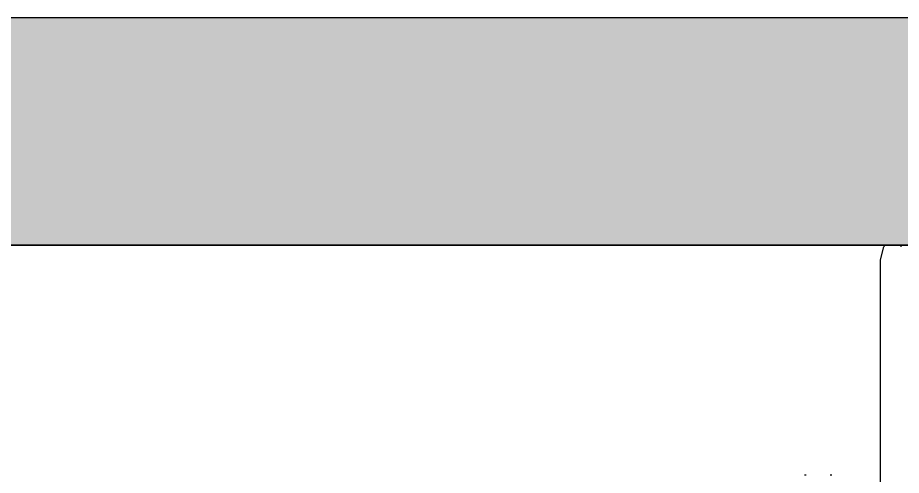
# Model space of a CAD drawing. Header units: millimetres. Extents: x 11802 to 19889, y -472 to 9054.
# Drawn here: x 12599 to 13260, y 607 to 950 of the extents above; entities that cross this region are included whole.
import ezdxf

# ---------------------------------------------------------------- set-up
doc = ezdxf.new("R2010")
doc.units = ezdxf.units.MM
doc.header["$LTSCALE"] = 307.34
doc.layers.get('0').update_dxf_attribs({"linetype": 'CONTINUOUS'})

msp = doc.modelspace()

# ---------------------------------------------------------------- hatches: boundary and pattern name
h = msp.add_hatch()
h.set_pattern_fill('AR-SAND', color=256)
h.set_pattern_definition([(37.5, (5649.886, 449.44), (-1.60003, 48.94132), [0, -38.608, 0, -43.18, 0, -41.275]), (7.5, (5649.886, 449.44), (44.95233, 71.6825), [0, -20.828, 0, -34.798, 0, -13.335]), (327.5, (5618.644, 449.44), (79.09924, 0.14372), [0, -12.7, 0, -45.72, 0, -59.69]), (317.5, (5618.644, 449.44), (76.35565, 22.29293), [0, -6.35, 0, -29.972, 0, -34.29])])
edge = h.paths.add_edge_path()
edge.add_line((12455.10362, 779.67074), (15024.60362, 779.67074))
edge.add_line((15024.60362, 779.67074), (15024.60362, 949.67074))
edge.add_line((12455.10362, 949.67074), (12455.10362, 779.67074))
edge.add_line((15024.60362, 949.67074), (12455.10362, 949.67074))

# ---------------------------------------------------------------- linework, layer by layer
for p, q in [((15024.60362, 949.67074), (12024.60362, 949.67074)), ((12144, 779.67074), (12624, 779.67074))]:
    msp.add_line(p, q)
at = {"linetype": 'Continuous'}
for p, q in [((15024.60362, 779.67074), (12024.60362, 779.67074)), ((15024.60362, 779.67074), (12025.60362, 779.67074)), ((12150.60362, 779.67074), (15023.60362, 779.67074)), ((13244.44067, 768.56248), (13246.90253, 778.31145)), ((13244.44067, 187.57899), (13244.44067, 768.56248)), ((13188.83688, 607.46527), (13187.63688, 607.46527)), ((13208.03688, 607.46527), (13206.83688, 607.46527))]:
    msp.add_line(p, q, dxfattribs=at)
for centre, start, end in [((13248.64774, 777.87074), 123.970056, 165.8276623), ((13258.3362, 777.87074), 14.1723377, 48.1423937)]:
    msp.add_arc(centre, 1.8, start, end, dxfattribs=at)

doc.saveas('drawing.dxf')
